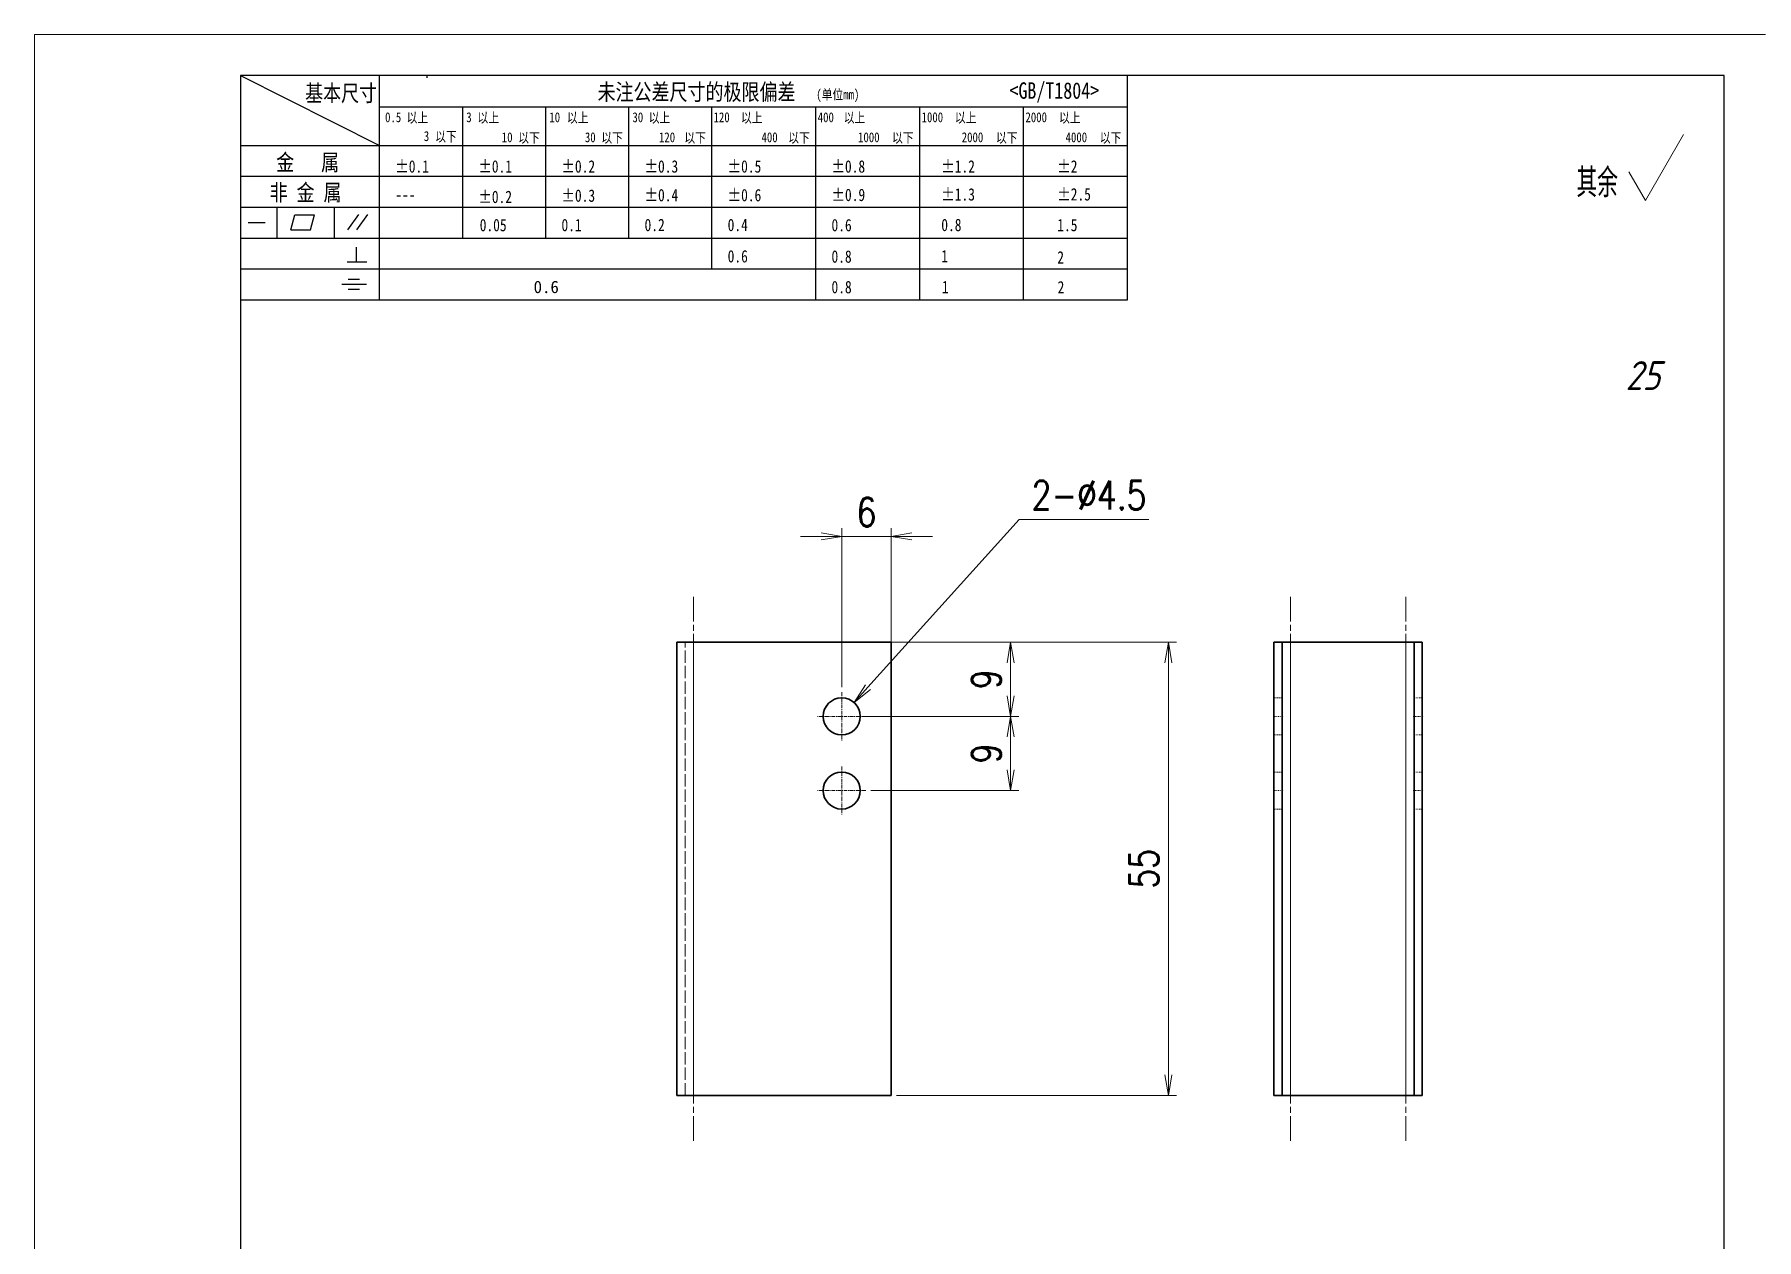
# Model space of a CAD drawing. Header units: millimetres. Extents: x 1333 to 106363, y -60675 to -5704.
# Drawn here: x 2390.2 to 2599.1, y -60153.8 to -60007.5 of the extents above; entities that cross this region are included whole.
import ezdxf
from ezdxf.enums import TextEntityAlignment as Align

# ---------------------------------------------------------------- set-up
doc = ezdxf.new("R2010")
doc.units = ezdxf.units.MM
doc.header["$LTSCALE"] = 0.5
for name, pattern in [('AM_ISO02W050x2', [3.75, 3, -0.75]), ('AM_ISO08W050x2', [9, 6, -0.75, 1.5, -0.75]), ('DOT2', [0.125, 0, -0.125])]:
    doc.linetypes.add(name, pattern=pattern)
for name, color, linetype, lineweight in [('CENTER', 2, 'AM_ISO08W050x2', 15), ('DIM', 3, 'Continuous', 13), ('图框', 7, 'Continuous', 18), ('标注线', 3, 'Continuous', 18), ('粗实线', 7, 'Continuous', 35), ('虚线', 1, 'AM_ISO02W050x2', 18)]:
    doc.layers.add(name, color=color, linetype=linetype, lineweight=lineweight)
doc.layers.add('图框文字', color=7, linetype='Continuous')
doc.layers.add('打印-禁用', color=7, linetype='Continuous', lineweight=15, plot=False)
doc.styles.add('DIM', font='romans.shx', dxfattribs={"width": 0.8, "bigfont": 'bigfont.shx'})
doc.styles.add('国标', font='simfang.ttf', dxfattribs={"width": 0.8})
doc.styles.add('机械长仿宋', font='gbenor.shx', dxfattribs={"height": 1, "bigfont": 'gbcbig.shx'})
doc.dimstyles.new('DEH 1-1$0', dxfattribs={"dimtxt": 3.5, "dimasz": 2.5, "dimexe": 1, "dimexo": 0.625, "dimgap": 1.2, "dimtad": 1, "dimzin": 9, "dimdsep": 46, "dimtxsty": 'DIM', "dimblk": 'OPEN', "dimcen": 0, "dimclrd": 8, "dimclre": 8, "dimclrt": 2, "dimazin": 2, "dimtfac": 0.5, "dimtmove": 0, "dimatfit": 3, "dimldrblk": 'OPEN', "dimfxl": 1, "dimtolj": 2, "dimlwd": 18, "dimlwe": 18, "dimarcsym": 0})
doc.dimstyles.new('DEH 1-1$3', dxfattribs={"dimtxt": 3.5, "dimasz": 2.5, "dimexe": 1, "dimexo": 0.625, "dimgap": 1.2, "dimtad": 1, "dimtoh": 1, "dimdsep": 46, "dimtxsty": 'DIM', "dimblk": 'OPEN', "dimcen": 0, "dimclrd": 8, "dimclre": 8, "dimclrt": 2, "dimazin": 2, "dimtfac": 0.5, "dimtofl": 0, "dimtmove": 0, "dimatfit": 3, "dimldrblk": 'OPEN', "dimfxl": 1, "dimtolj": 2, "dimlwd": 18, "dimlwe": 18, "dimarcsym": 0})

# ---------------------------------------------------------------- blocks, each defined once
blk = doc.blocks.new('GZDEH零件A4图框V01版')
at = {"layer": '图框文字', "linetype": 'Continuous'}
for p, q in [((25, 292), (25, 13.5)), ((205, 292), (25, 292)), ((205, 13.5), (205, 292))]:
    blk.add_line(p, q, dxfattribs=at)
at = {"layer": '图框文字', "color": 9}
for p, q in [((25, 292), (41.88, 283.54)), ((41.88, 264.79), (41.88, 292)), ((47.66, 291.75), (47.66, 292)), ((132.6, 264.79), (132.6, 292)), ((41.88, 288.22), (132.6, 288.22)), ((51.96, 272.29), (51.96, 288.22)), ((62.04, 272.29), (62.04, 288.22)), ((72.12, 272.29), (72.12, 288.22)), ((82.2, 268.54), (82.2, 288.22)), ((94.8, 264.79), (94.8, 288.22)), ((107.4, 264.79), (107.4, 288.22)), ((120, 264.79), (120, 288.22)), ((25, 283.54), (132.6, 283.54)), ((25, 279.79), (132.6, 279.79)), ((25, 276.04), (132.6, 276.04)), ((29.43, 272.34), (29.43, 276.04)), ((36.42, 272.34), (36.42, 276.04)), ((25.94, 274.19), (28, 274.19)), ((31.1, 273.3), (31.58, 275.09)), ((31.58, 275.09), (33.99, 275.09)), ((33.51, 273.3), (33.99, 275.09)), ((38.03, 273.3), (39.36, 275.16)), ((39.11, 273.3), (40.45, 275.16)), ((25, 272.29), (132.6, 272.29)), ((31.1, 273.3), (33.51, 273.3)), ((39.09, 269.41), (39.09, 271.18)), ((25, 268.54), (132.6, 268.54)), ((37.93, 269.41), (40.32, 269.41)), ((37.3, 266.69), (40.28, 266.69)), ((38.08, 267.29), (39.43, 267.29)), ((38.08, 266.09), (39.44, 266.09)), ((25, 264.79), (132.6, 264.79))]:
    blk.add_line(p, q, dxfattribs=at)
at = {"layer": '打印-禁用', "linetype": 'Continuous'}
for p, q in [((0, 297), (0, 0)), ((210, 297), (0, 297))]:
    blk.add_line(p, q, dxfattribs=at)
at = {"layer": '图框文字', "color": 9, "style": '国标', "width": 0.8}
for s, height, p in [('基本尺寸', 2, (32.84, 288.88)), ('未注公差尺寸的极限偏差', 2, (68.32, 289.02)), ('<GB/T1804>', 2, (118.29, 289.19)), ('30', 1.2, (72.55, 286.35)), ('金   属', 2, (29.33, 280.48)), ('±0.1', 1.5, (43.78, 280.23)), ('±0.1', 1.5, (53.86, 280.23)), ('±0.2', 1.5, (63.94, 280.23)), ('±0.3', 1.5, (74.02, 280.23)), ('±0.5', 1.5, (84.1, 280.23)), ('±0.8', 1.5, (96.7, 280.23)), ('±1.2', 1.5, (110.02, 280.23)), ('±2', 1.5, (124.09, 280.23)), ('非 金 属', 2, (28.53, 276.82)), ('±0.2', 1.5, (53.86, 276.54)), ('±0.3', 1.5, (63.94, 276.69)), ('±0.4', 1.5, (74.02, 276.75)), ('±0.6', 1.5, (84.1, 276.75)), ('±0.9', 1.5, (96.7, 276.78)), ('±1.3', 1.5, (110.02, 276.84)), ('±2.5', 1.5, (124.09, 276.85)), ('---', 1.5, (43.78, 276.81)), ('0.1', 1.5, (63.94, 273.12)), ('0.2', 1.5, (74.02, 273.13)), ('0.4', 1.5, (84.1, 273.13)), ('0.6', 1.5, (96.7, 273.11)), ('0.8', 1.5, (110.02, 273.13)), ('1.5', 1.5, (124.09, 273.12)), ('0.6', 1.5, (84.1, 269.33)), ('0.8', 1.5, (96.7, 269.3)), ('1', 1.5, (110.02, 269.34)), ('2', 1.5, (124.09, 269.2)), ('0.8', 1.5, (96.7, 265.59)), ('1', 1.5, (110.1, 265.6)), ('2', 1.5, (124.13, 265.57))]:
    blk.add_text(s, height=height, dxfattribs=at).set_placement(p)
at = {"layer": '图框文字', "color": 9, "lineweight": 15, "style": '国标', "width": 0.8}
for s, p in [('0.5', (42.54, 286.35)), ('以上', (45.15, 286.3)), ('3', (52.39, 286.35)), ('以上', (53.76, 286.3)), ('10', (62.47, 286.35)), ('以上', (64.6, 286.3)), ('以上', (74.53, 286.3)), ('120', (82.39, 286.35)), ('以上', (85.72, 286.3)), ('400', (95.03, 286.35)), ('以上', (98.19, 286.3)), ('1000', (107.63, 286.35)), ('以上', (111.67, 286.3)), ('2000', (120.23, 286.35)), ('以上', (124.31, 286.3)), ('3', (47.24, 284.06)), ('以下', (48.61, 284.01)), ('10', (56.7, 283.92)), ('以下', (58.69, 283.87)), ('30', (66.78, 283.92)), ('以下', (68.77, 283.87)), ('120', (75.77, 283.92)), ('以下', (78.85, 283.87)), ('400', (88.21, 283.92)), ('以下', (91.45, 283.87)), ('1000', (99.92, 283.92)), ('以下', (104.05, 283.87)), ('2000', (112.5, 283.92)), ('以下', (116.65, 283.87)), ('4000', (125.1, 283.92)), ('以下', (129.25, 283.87))]:
    blk.add_text(s, height=1.2, dxfattribs=at).set_placement(p)
at = {"layer": '图框文字', "color": 9, "lineweight": 13, "style": '国标'}
blk.add_text('0.6', height=1.5, dxfattribs=at).set_placement((60.56, 265.61))
at = {"layer": '图框文字', "color": 9, "lineweight": 15, "insert": (94.85, 290.31), "char_height": 1.2, "width": 8.7957, "attachment_point": 1, "style": '国标'}
blk.add_mtext('(单位mm)', dxfattribs=at)
at = {"layer": '图框文字', "color": 9, "insert": (54.02, 273.09), "char_height": 1.5, "attachment_point": 7, "style": '国标'}
blk.add_mtext_dynamic_manual_height_columns('0.05', width=5.1982, gutter_width=12.5, heights=[0], dxfattribs=at)
blk = doc.blocks.new('DEH A4')
at = {"layer": '图框'}
blk.add_blockref('GZDEH零件A4图框V01版', (0, 0), dxfattribs=at)
blk = doc.blocks.new('其余任何25')
at = {"layer": '标注线'}
for p, q in [((0, 0), (4.62, 8)), ((-2.02, 3.5), (0, 0))]:
    blk.add_line(p, q, dxfattribs=at)
at = {"layer": '标注线', "color": 7, "linetype": 'DOT2', "style": '机械长仿宋'}
blk.add_text('其余', height=3.5, dxfattribs=at).set_placement((-8.38, 0.4))
at = {"layer": '标注线', "color": 2, "style": '机械长仿宋', "oblique": 15}
blk.add_attdef('25', text='', height=3.5, dxfattribs=at).set_placement((1.79, -24.04), align=Align.BOTTOM_RIGHT)
blk = doc.blocks.new('_Open')
at = {"color": 0, "linetype": 'ByBlock', "lineweight": -2}
for p, q in [((-1, 0.167), (0, 0)), ((-1, -0.167), (0, 0)), ((0, 0), (-1, 0))]:
    blk.add_line(p, q, dxfattribs=at)
blk = doc.blocks.new('*D6')
at = {"layer": 'Defpoints', "color": 0, "transparency": 16777216}
for p in [(2494.1, -60081.28), (2527.73, -60081.28), (2494.1, -60136.28)]:
    blk.add_point(p, dxfattribs=at)
at = {"layer": 'DIM', "color": 8, "lineweight": 18, "transparency": 16777216}
for p, q in [((2494.73, -60081.28), (2528.73, -60081.28)), ((2527.73, -60133.78), (2527.73, -60083.78)), ((2494.73, -60136.28), (2528.73, -60136.28))]:
    blk.add_line(p, q, dxfattribs=at)
at = {"layer": 'DIM', "color": 8, "lineweight": 18, "transparency": 16777216, "xscale": 2.5, "yscale": 2.5, "zscale": 2.5}
for p, rotation in [((2527.73, -60081.28), 90), ((2527.73, -60136.28), 270)]:
    blk.add_blockref('_Open', p, dxfattribs=dict(at, rotation=rotation))
at = {"layer": 'DIM', "color": 2, "transparency": 16777216, "insert": (2524.78, -60108.78), "char_height": 3.5, "attachment_point": 5, "rotation": 90, "style": 'DIM'}
blk.add_mtext('\\A2;55', dxfattribs=at)
blk = doc.blocks.new('*D7')
at = {"layer": 'Defpoints', "color": 0, "transparency": 16777216}
for p in [(2492.15, -60081.28), (2508.6, -60081.28), (2491.03, -60090.28)]:
    blk.add_point(p, dxfattribs=at)
at = {"layer": 'DIM', "color": 8, "lineweight": 18, "transparency": 16777216}
for p, q in [((2492.78, -60081.28), (2509.6, -60081.28)), ((2508.6, -60087.78), (2508.6, -60083.78)), ((2491.65, -60090.28), (2509.6, -60090.28))]:
    blk.add_line(p, q, dxfattribs=at)
at = {"layer": 'DIM', "color": 8, "lineweight": 18, "transparency": 16777216, "xscale": 2.5, "yscale": 2.5, "zscale": 2.5}
for p, rotation in [((2508.6, -60081.28), 90), ((2508.6, -60090.28), 270)]:
    blk.add_blockref('_Open', p, dxfattribs=dict(at, rotation=rotation))
at = {"layer": 'DIM', "color": 2, "transparency": 16777216, "insert": (2505.65, -60085.78), "char_height": 3.5, "attachment_point": 5, "rotation": 90, "style": 'DIM'}
blk.add_mtext('\\A2;9', dxfattribs=at)
blk = doc.blocks.new('*D8')
at = {"layer": 'Defpoints', "color": 0, "transparency": 16777216}
for p in [(2490.35, -60090.28), (2491.03, -60099.28), (2508.6, -60099.28)]:
    blk.add_point(p, dxfattribs=at)
at = {"layer": 'DIM', "color": 8, "lineweight": 18, "transparency": 16777216}
for p, q in [((2490.98, -60090.28), (2509.6, -60090.28)), ((2508.6, -60092.78), (2508.6, -60096.78)), ((2491.65, -60099.28), (2509.6, -60099.28))]:
    blk.add_line(p, q, dxfattribs=at)
at = {"layer": 'DIM', "color": 8, "lineweight": 18, "transparency": 16777216, "xscale": 2.5, "yscale": 2.5, "zscale": 2.5}
for p, rotation in [((2508.6, -60090.28), 90), ((2508.6, -60099.28), 270)]:
    blk.add_blockref('_Open', p, dxfattribs=dict(at, rotation=rotation))
at = {"layer": 'DIM', "color": 2, "transparency": 16777216, "insert": (2505.65, -60094.78), "char_height": 3.5, "attachment_point": 5, "rotation": 90, "style": 'DIM'}
blk.add_mtext('\\A2;9', dxfattribs=at)
blk = doc.blocks.new('*D9')
at = {"layer": 'Defpoints', "color": 0, "transparency": 16777216}
for p in [(2488.1, -60068.44), (2494.1, -60082.53), (2488.1, -60087.36)]:
    blk.add_point(p, dxfattribs=at)
at = {"layer": 'DIM', "color": 8, "lineweight": 18, "transparency": 16777216}
for p, q in [((2485.6, -60068.44), (2483.1, -60068.44)), ((2488.1, -60086.73), (2488.1, -60067.44)), ((2494.1, -60068.44), (2488.1, -60068.44)), ((2494.1, -60081.91), (2494.1, -60067.44)), ((2496.6, -60068.44), (2499.1, -60068.44))]:
    blk.add_line(p, q, dxfattribs=at)
at = {"layer": 'DIM', "color": 8, "lineweight": 18, "transparency": 16777216, "xscale": 2.5, "yscale": 2.5, "zscale": 2.5}
blk.add_blockref('_Open', (2488.1, -60068.44), dxfattribs=at)
at = {"layer": 'DIM', "color": 8, "lineweight": 18, "transparency": 16777216, "xscale": 2.5, "yscale": 2.5, "zscale": 2.5, "rotation": 180}
blk.add_blockref('_Open', (2494.1, -60068.44), dxfattribs=at)
at = {"layer": 'DIM', "color": 2, "transparency": 16777216, "insert": (2491.1, -60065.49), "char_height": 3.5, "attachment_point": 5, "style": 'DIM'}
blk.add_mtext('\\A2;6', dxfattribs=at)
blk = doc.blocks.new('*D10')
at = {"layer": 'Defpoints', "color": 0, "transparency": 16777216}
for p in [(2489.61, -60088.61), (2486.6, -60091.95)]:
    blk.add_point(p, dxfattribs=at)
at = {"layer": 'DIM', "color": 8, "lineweight": 18, "transparency": 16777216}
for p, q in [((2509.64, -60066.38), (2491.28, -60086.75)), ((2525.37, -60066.38), (2509.64, -60066.38))]:
    blk.add_line(p, q, dxfattribs=at)
at = {"layer": 'DIM', "color": 8, "lineweight": 18, "transparency": 16777216, "xscale": 2.5, "yscale": 2.5, "zscale": 2.5, "rotation": 227.9823065688806}
blk.add_blockref('_Open', (2489.61, -60088.61), dxfattribs=at)
at = {"layer": 'DIM', "color": 2, "transparency": 16777216, "insert": (2518.11, -60063.43), "char_height": 3.5, "attachment_point": 5, "style": 'DIM'}
blk.add_mtext('\\A2;{\\Fromans,bigfont|c134;2-}∅4.5', dxfattribs=at)

msp = doc.modelspace()

# ---------------------------------------------------------------- linework, layer by layer
at = {"color": 7, "lineweight": 13}
for p, q in [((2470.104, -60081.282), (2470.104, -60136.282)), ((2542.541, -60136.282), (2542.541, -60081.282)), ((2556.541, -60136.282), (2556.541, -60081.282))]:
    msp.add_line(p, q, dxfattribs=at)
at = {"layer": 'CENTER'}
for p, q in [((2470.104, -60141.782), (2470.104, -60075.781)), ((2542.541, -60141.782), (2542.541, -60075.781)), ((2556.541, -60141.782), (2556.541, -60075.781))]:
    msp.add_line(p, q, dxfattribs=at)
at = {"layer": 'CENTER', "ltscale": 0.14625}
for p, q in [((2488.104, -60087.357), (2488.104, -60093.207)), ((2491.029, -60090.282), (2485.179, -60090.282)), ((2488.104, -60096.357), (2488.104, -60102.207)), ((2491.029, -60099.282), (2485.179, -60099.282))]:
    msp.add_line(p, q, dxfattribs=at)
at = {"layer": 'CENTER', "ltscale": 0.03}
for p, q in [((2540.441, -60090.282), (2541.641, -60090.282)), ((2557.441, -60090.282), (2558.641, -60090.282)), ((2540.441, -60099.282), (2541.641, -60099.282)), ((2557.441, -60099.282), (2558.641, -60099.282))]:
    msp.add_line(p, q, dxfattribs=at)
at = {"layer": '粗实线', "ltscale": 0.05}
for p, q in [((2468.104, -60081.282), (2470.104, -60081.282)), ((2468.104, -60136.282), (2470.104, -60136.282))]:
    msp.add_line(p, q, dxfattribs=at)
at = {"layer": '粗实线'}
for p, q in [((2468.104, -60081.282), (2468.104, -60136.282)), ((2494.104, -60081.282), (2470.104, -60081.282)), ((2494.104, -60136.282), (2494.104, -60081.282)), ((2540.541, -60136.282), (2540.541, -60081.282)), ((2541.541, -60136.282), (2541.541, -60081.282)), ((2557.541, -60136.282), (2557.541, -60081.282)), ((2558.541, -60136.282), (2558.541, -60081.282)), ((2494.104, -60136.282), (2470.104, -60136.282))]:
    msp.add_line(p, q, dxfattribs=at)
at = {"layer": '粗实线', "ltscale": 0.025}
for p, q in [((2540.541, -60081.282), (2541.541, -60081.282)), ((2542.541, -60081.282), (2541.541, -60081.282)), ((2557.541, -60081.282), (2556.541, -60081.282)), ((2557.541, -60081.282), (2558.541, -60081.282)), ((2540.541, -60136.282), (2541.541, -60136.282)), ((2542.541, -60136.282), (2541.541, -60136.282)), ((2557.541, -60136.282), (2556.541, -60136.282)), ((2557.541, -60136.282), (2558.541, -60136.282))]:
    msp.add_line(p, q, dxfattribs=at)
at = {"layer": '粗实线', "ltscale": 0.35}
for p, q in [((2542.541, -60081.282), (2556.541, -60081.282)), ((2542.541, -60136.282), (2556.541, -60136.282))]:
    msp.add_line(p, q, dxfattribs=at)
at = {"layer": '粗实线'}
for centre in [(2488.104, -60090.282), (2488.104, -60099.282)]:
    msp.add_circle(centre, 2.25, dxfattribs=at)
for centre in [(2488.104, -60090.282), (2488.104, -60099.282)]:
    msp.add_arc(centre, 2.25, 146.25, 151.3525, dxfattribs=at)
at = {"layer": '虚线'}
for p, q in [((2469.104, -60136.282), (2469.104, -60081.282)), ((2470.104, -60136.282), (2470.104, -60081.282)), ((2470.104, -60081.282), (2470.104, -60136.282)), ((2470.104, -60136.282), (2470.104, -60081.282)), ((2542.541, -60081.282), (2542.541, -60136.282)), ((2556.541, -60081.282), (2556.541, -60136.282))]:
    msp.add_line(p, q, dxfattribs=at)
at = {"layer": '虚线', "ltscale": 0.025}
for p, q in [((2540.541, -60088.032), (2541.541, -60088.032)), ((2557.541, -60088.032), (2558.541, -60088.032)), ((2540.541, -60092.532), (2541.541, -60092.532)), ((2557.541, -60092.532), (2558.541, -60092.532)), ((2540.541, -60097.032), (2541.541, -60097.032)), ((2557.541, -60097.032), (2558.541, -60097.032)), ((2540.541, -60101.532), (2541.541, -60101.532)), ((2557.541, -60101.532), (2558.541, -60101.532))]:
    msp.add_line(p, q, dxfattribs=at)

# ---------------------------------------------------------------- block references
at = {"layer": '图框'}
msp.add_blockref('DEH A4', (2390.164, -60304.522), dxfattribs=at)
at = {"layer": '标注线'}
msp.add_blockref('其余任何25', (2585.615, -60027.679), dxfattribs=at).add_auto_attribs({'25': '25'})

# ---------------------------------------------------------------- dimensions: what is measured, and where the dimension line sits
at = {"layer": 'DIM'}
dim = msp.add_diameter_dim_2p(p1=(2486.598, -60091.953), p2=(2489.61, -60088.61), text='{\\Fromans,bigfont|c134;2-}<>', dimstyle='DEH 1-1$3', override={"dimarcsym": 1}, dxfattribs=at)
dim.commit()
dim.dimension.update_dxf_attribs({"geometry": '*D10', "text_midpoint": (2518.106, -60066.379), "dimtype": 163})
dim = msp.add_linear_dim(base=(2488.104, -60068.441), p1=(2494.104, -60082.533), p2=(2488.104, -60087.357), dimstyle='DEH 1-1$0', override={"dimarcsym": 1}, dxfattribs=at)
dim.commit()
dim.dimension.update_dxf_attribs({"geometry": '*D9', "text_midpoint": (2491.104, -60065.491)})
for base, p1, p2, picture, middle in [((2508.603, -60081.282), (2491.029, -60090.282), (2492.152, -60081.282), '*D7', (2505.653, -60085.782)), ((2527.731, -60081.282), (2494.104, -60136.282), (2494.104, -60081.282), '*D6', (2524.781, -60108.782)), ((2508.603, -60099.282), (2490.354, -60090.281), (2491.029, -60099.282), '*D8', (2505.653, -60094.781))]:
    dim = msp.add_linear_dim(base=base, p1=p1, p2=p2, angle=90, dimstyle='DEH 1-1$0', override={"dimarcsym": 1}, dxfattribs=at)
    dim.commit()
    dim.dimension.update_dxf_attribs({"geometry": picture, "text_midpoint": middle})

doc.saveas('drawing.dxf')
